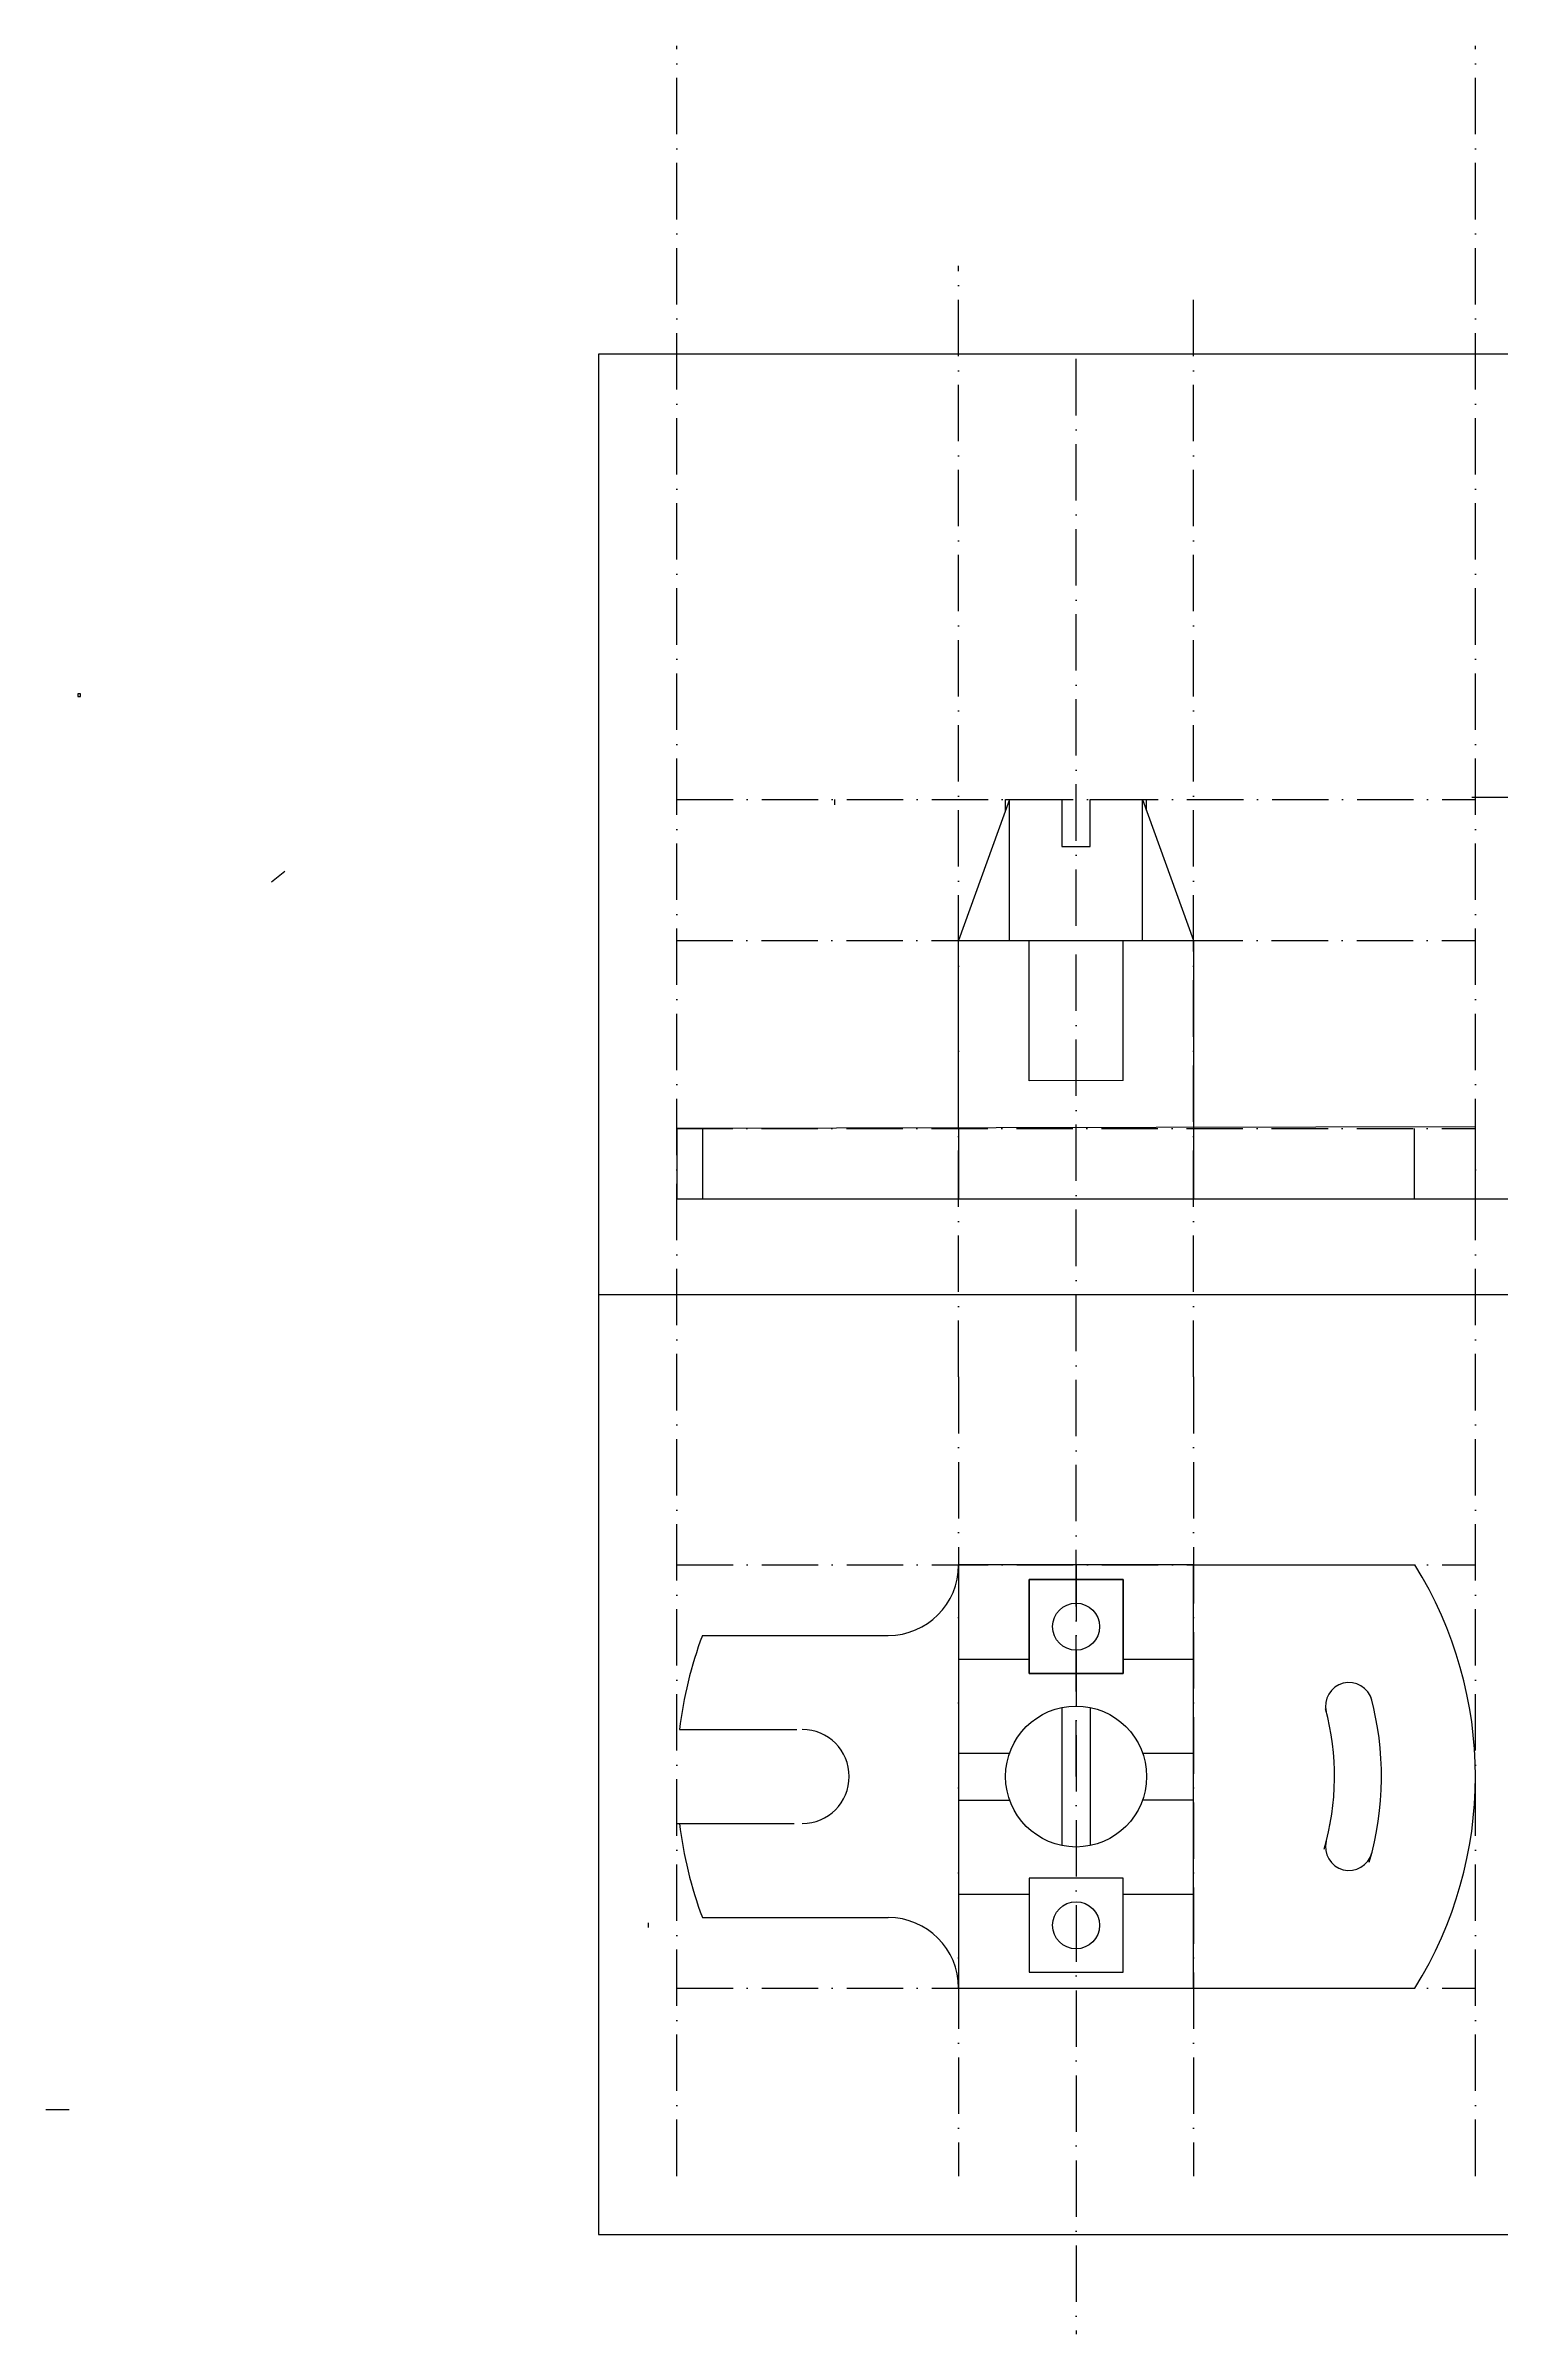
# Model space of a CAD drawing. Header units: inches. Extents: x -115 to 434, y -19 to 468.
# Drawn here: x -115.1 to 194.6, y -18.8 to 468.1 of the extents above; entities that cross this region are included whole.
import ezdxf

# ---------------------------------------------------------------- set-up
doc = ezdxf.new("R2010")
doc.units = ezdxf.units.IN
doc.header["$MEASUREMENT"] = 0
doc.linetypes.add('ACAD_ISO10W100', pattern=[18, 12, -3, 0, -3])
doc.layers.add('cen', color=2, linetype='ACAD_ISO10W100')
doc.layers.add('objec', color=1, linetype='Continuous')
doc.styles.get("Standard").update_dxf_attribs({"font": 'arial.ttf'})

msp = doc.modelspace()

# ---------------------------------------------------------------- linework, layer by layer
msp.add_line((2.51, 202.49), (402.51, 202.49))
msp.add_lwpolyline([(2.51, 2.49), (402.51, 2.49), (402.51, 402.49), (2.51, 402.49)], close=True)
at = {"layer": 'cen'}
for p, q in [((19.14, 14.91), (19.14, 468.14)), ((189.14, 14.91), (189.14, 468.14)), ((79.14, 184.91), (79.14, 421.29)), ((129.14, 184.91), (129.14, 416.72)), ((104.14, 99.91), (104.14, 402.96)), ((19.14, 307.8), (189.06, 307.8)), ((188.39, 308.27), (424.64, 308.27)), ((-64.25, 292.46), (-67.07, 290.2)), ((19.06, 277.8), (189.06, 277.8)), ((19.06, 237.8), (189.06, 237.8)), ((19.06, 222.8), (189.06, 222.8)), ((189.14, 222.8), (433.68, 222.8)), ((79.14, 184.91), (79.14, 14.91)), ((129.14, 184.91), (129.14, 14.91)), ((19.14, 144.91), (189.14, 144.91)), ((104.14, 144.91), (104.14, -18.75)), ((13.06, 68.75), (13.06, 67.76)), ((19.14, 54.91), (189.14, 54.91)), ((-115.15, 29.04), (-110.18, 29.04))]:
    msp.add_line(p, q, dxfattribs=at)
at = {"layer": 'objec'}
for p, q in [((52.75, 307.8), (52.75, 306.65)), ((90, 307.8), (79.14, 277.8)), ((89.14, 305.43), (89.14, 307.8)), ((89.14, 307.8), (101.14, 307.8)), ((90, 277.8), (90, 307.8)), ((101.14, 307.8), (101.14, 297.8)), ((107.14, 297.8), (107.14, 307.8)), ((107.14, 307.8), (119.14, 307.8)), ((118.28, 277.8), (118.28, 307.8)), ((118.28, 307.8), (129.14, 277.8)), ((119.14, 305.43), (119.14, 307.8)), ((101.14, 297.8), (107.14, 297.8)), ((79.14, 237.91), (79.14, 277.8)), ((79.14, 277.8), (129.14, 277.8)), ((94.14, 247.94), (94.14, 277.8)), ((94.14, 277.8), (117.14, 277.8)), ((114.14, 247.98), (114.14, 277.8)), ((114.14, 277.8), (114.14, 277.8)), ((129.14, 277.8), (129.14, 238)), ((114.14, 247.98), (94.14, 247.94)), ((189.14, 238.12), (19.14, 237.8)), ((19.14, 237.8), (19.14, 222.8)), ((24.61, 237.8), (24.61, 222.8)), ((79.14, 237.8), (79.14, 222.8)), ((129.14, 238), (129.14, 222.8)), ((176.07, 237.8), (176.09, 222.8)), ((189.14, 222.8), (189.14, 238.12)), ((19.14, 222.8), (189.14, 222.8)), ((79.14, 144.91), (79.14, 54.91)), ((129.14, 144.91), (79.14, 144.91)), ((129.14, 54.91), (129.14, 144.91)), ((129.14, 144.91), (176.25, 144.91)), ((24.61, 129.91), (64.14, 129.91)), ((79.14, 124.91), (94.14, 124.91)), ((114.14, 124.91), (129.14, 124.91)), ((101.14, 114.61), (101.14, 85.22)), ((107.14, 114.61), (107.14, 85.22)), ((19.73, 109.91), (44.73, 109.91)), ((79.14, 104.91), (90, 104.91)), ((118.28, 104.91), (129.14, 104.91)), ((79.14, 94.91), (90, 94.91)), ((129.14, 94.91), (118.28, 94.91)), ((19.14, 89.91), (44.14, 89.91)), ((79.14, 74.91), (94.14, 74.91)), ((114.14, 74.91), (129.14, 74.91)), ((24.61, 69.91), (64.14, 69.91)), ((79.14, 54.91), (129.14, 54.91)), ((129.14, 54.91), (176.25, 54.91))]:
    msp.add_line(p, q, dxfattribs=at)
for points in [[(-108.33, 329.72), (-107.77, 329.72), (-107.77, 330.28), (-108.33, 330.28)], [(94.14, 121.79), (114.14, 121.79), (114.14, 141.79), (94.14, 141.79)], [(94.14, 141.79), (114.14, 141.79), (114.14, 121.79), (94.14, 121.79)], [(94.14, 141.79), (114.14, 141.79), (114.14, 121.79), (94.14, 121.79)], [(94.14, 58.25), (114.14, 58.25), (114.14, 78.25), (94.14, 78.25)]]:
    msp.add_lwpolyline(points, close=True, dxfattribs=at)
for centre, radius in [((104.14, 131.79), 5), ((104.14, 99.91), 15), ((157.22, 114.31), 0.0000106), ((104.14, 68.25), 5)]:
    msp.add_circle(centre, radius, dxfattribs=at)
for centre, radius, start, end in [((64.14, 144.91), 15, 270, 0), ((104.14, 99.91), 85, 328.0343, 31.9657), ((104.14, 99.91), 85, 159.3327, 173.2437), ((162.24, 114.91), 5, 14.4775, 194.4775), ((104.14, 99.91), 65, 343.71, 15.1737), ((104.14, 99.91), 55, 343.71, 15.1737), ((45.86, 99.91), 10, 270, 90), ((104.14, 99.91), 85, 186.7563, 200.6673), ((162.24, 84.91), 5, 165.5225, 345.5225), ((64.14, 54.91), 15, 0, 90)]:
    msp.add_arc(centre, radius, start, end, dxfattribs=at)

# ---------------------------------------------------------------- texts
at = {"layer": 'objec', "insert": (158.22, 89.91), "char_height": 0.2, "attachment_point": 1}
msp.add_mtext_dynamic_manual_height_columns('5', width=9.4927, gutter_width=1, heights=[0], dxfattribs=at)

doc.saveas('drawing.dxf')
